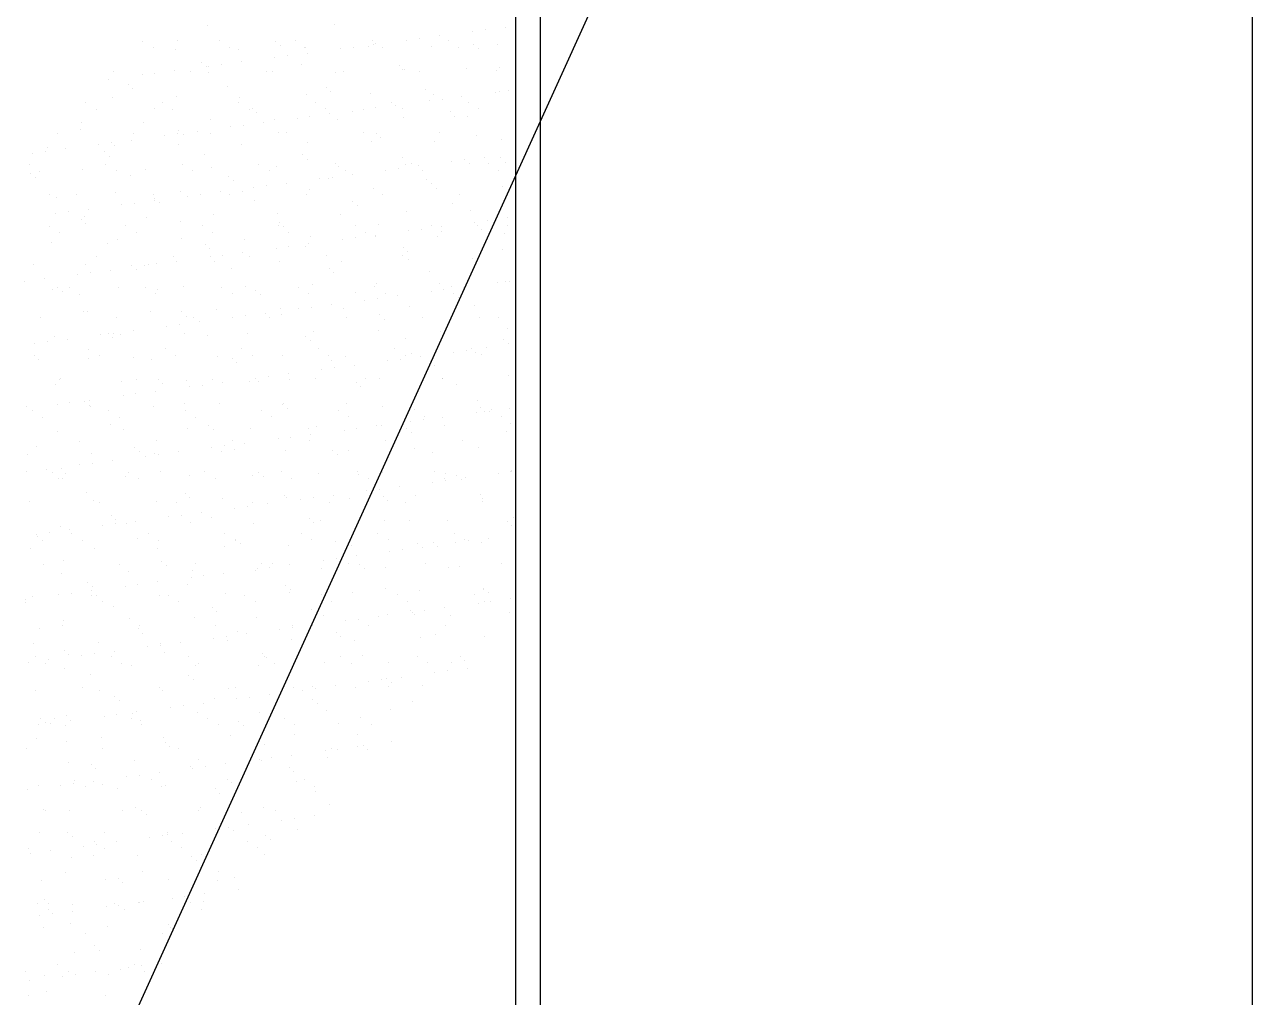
# Model space of a CAD drawing. Header units: inches. Extents: x 8.4 to 50.9, y 14.4 to 39.2.
# Drawn here: x 9.8284 to 10.0784, y 25.1537 to 25.3516 of the extents above; entities that cross this region are included whole.
import ezdxf

# ---------------------------------------------------------------- set-up
doc = ezdxf.new("R2010")
doc.units = ezdxf.units.IN
doc.header["$MEASUREMENT"] = 0
doc.layers.add('02', color=2, linetype='Continuous')
doc.layers.add('1', color=1, linetype='Continuous')

msp = doc.modelspace()

# ---------------------------------------------------------------- linework, layer by layer
at = {"layer": '02'}
for p, q in [((10.0784, 24.551), (10.0784, 26.848)), ((9.9334, 24.551), (9.9334, 25.551)), ((9.9284, 24.95396), (9.9284, 25.5475)), ((9.86554, 25.35151), (9.86554, 25.35151)), ((9.89142, 25.35162), (9.89142, 25.35162)), ((9.91962, 25.35025), (9.91962, 25.35025)), ((9.92222, 25.35059), (9.92222, 25.35059)), ((9.92629, 25.35112), (9.92629, 25.35112)), ((9.85242, 25.34828), (9.85242, 25.34828)), ((9.85952, 25.34845), (9.85952, 25.34845)), ((9.86799, 25.34831), (9.86799, 25.34831)), ((9.87953, 25.34828), (9.87953, 25.34828)), ((9.88356, 25.34834), (9.88356, 25.34834)), ((9.89913, 25.34837), (9.89913, 25.34837)), ((9.89937, 25.34758), (9.89937, 25.34758)), ((9.89983, 25.34784), (9.89983, 25.34784)), ((9.90616, 25.34847), (9.90616, 25.34847)), ((9.90877, 25.34882), (9.90877, 25.34882)), ((9.91283, 25.34935), (9.91283, 25.34935)), ((9.9147, 25.3484), (9.9147, 25.3484)), ((9.91984, 25.34767), (9.91984, 25.34767)), ((9.92477, 25.34758), (9.92477, 25.34758)), ((9.85453, 25.34694), (9.85453, 25.34694)), ((9.8591, 25.34657), (9.8591, 25.34657)), ((9.8701, 25.34697), (9.8701, 25.34697)), ((9.87189, 25.34651), (9.87189, 25.34651)), ((9.88045, 25.34744), (9.88045, 25.34744)), ((9.88185, 25.34527), (9.88185, 25.34527)), ((9.88539, 25.34699), (9.88539, 25.34699)), ((9.88567, 25.347), (9.88567, 25.347)), ((9.88591, 25.34581), (9.88591, 25.34581)), ((9.8927, 25.3467), (9.8927, 25.3467)), ((9.89531, 25.34704), (9.89531, 25.34704)), ((9.89848, 25.34716), (9.89848, 25.34716)), ((9.90124, 25.34702), (9.90124, 25.34702)), ((9.91127, 25.3471), (9.91127, 25.3471)), ((9.91681, 25.34705), (9.91681, 25.34705)), ((9.92076, 25.34682), (9.92076, 25.34682)), ((9.8645, 25.34389), (9.8645, 25.34389)), ((9.86542, 25.34305), (9.86542, 25.34305)), ((9.86579, 25.34316), (9.86579, 25.34316)), ((9.86839, 25.3435), (9.86839, 25.3435)), ((9.87245, 25.34404), (9.87245, 25.34404)), ((9.87925, 25.34493), (9.87925, 25.34493)), ((9.8848, 25.34345), (9.8848, 25.34345)), ((9.90481, 25.34328), (9.90481, 25.34328)), ((9.91833, 25.34264), (9.91833, 25.34264)), ((9.92511, 25.34284), (9.92511, 25.34284)), ((9.84554, 25.34049), (9.84554, 25.34049)), ((9.84655, 25.34208), (9.84655, 25.34208)), ((9.85233, 25.34139), (9.85233, 25.34139)), ((9.85235, 25.34139), (9.85235, 25.34139)), ((9.85493, 25.34173), (9.85493, 25.34173)), ((9.859, 25.34226), (9.859, 25.34226)), ((9.86212, 25.3421), (9.86212, 25.3421)), ((9.86586, 25.34188), (9.86586, 25.34188)), ((9.87769, 25.34213), (9.87769, 25.34213)), ((9.87895, 25.34205), (9.87895, 25.34205)), ((9.89174, 25.34199), (9.89174, 25.34199)), ((9.89326, 25.34216), (9.89326, 25.34216)), ((9.90524, 25.34247), (9.90524, 25.34247)), ((9.90573, 25.34243), (9.90573, 25.34243)), ((9.90883, 25.34219), (9.90883, 25.34219)), ((9.9244, 25.34222), (9.9244, 25.34222)), ((9.84947, 25.3395), (9.84947, 25.3395)), ((9.85039, 25.33866), (9.85039, 25.33866)), ((9.86977, 25.33906), (9.86977, 25.33906)), ((9.88978, 25.33889), (9.88978, 25.33889)), ((9.8907, 25.33805), (9.8907, 25.33805)), ((9.89879, 25.33753), (9.89879, 25.33753)), ((9.91008, 25.33845), (9.91008, 25.33845)), ((9.92423, 25.33791), (9.92423, 25.33791)), ((9.92509, 25.33795), (9.92509, 25.33795)), ((9.92683, 25.33825), (9.92683, 25.33825)), ((9.84088, 25.33573), (9.84088, 25.33573)), ((9.84632, 25.33677), (9.84632, 25.33677)), ((9.85645, 25.33576), (9.85645, 25.33576)), ((9.85941, 25.33693), (9.85941, 25.33693)), ((9.87203, 25.33579), (9.87203, 25.33579)), ((9.8722, 25.33687), (9.8722, 25.33687)), ((9.88571, 25.33736), (9.88571, 25.33736)), ((9.8876, 25.33582), (9.8876, 25.33582)), ((9.90317, 25.33585), (9.90317, 25.33585)), ((9.90398, 25.33524), (9.90398, 25.33524)), ((9.91077, 25.33614), (9.91077, 25.33614)), ((9.91159, 25.33746), (9.91159, 25.33746)), ((9.91338, 25.33648), (9.91338, 25.33648)), ((9.91744, 25.33701), (9.91744, 25.33701)), ((9.91874, 25.33588), (9.91874, 25.33588)), ((9.84299, 25.33439), (9.84299, 25.33439)), ((9.85474, 25.33467), (9.85474, 25.33467)), ((9.85856, 25.33442), (9.85856, 25.33442)), ((9.87413, 25.33445), (9.87413, 25.33445)), ((9.87475, 25.3345), (9.87475, 25.3345)), ((9.87567, 25.33366), (9.87567, 25.33366)), ((9.88386, 25.33259), (9.88386, 25.33259)), ((9.88646, 25.33293), (9.88646, 25.33293)), ((9.8897, 25.33448), (9.8897, 25.33448)), ((9.89052, 25.33347), (9.89052, 25.33347)), ((9.89505, 25.33406), (9.89505, 25.33406)), ((9.89731, 25.33436), (9.89731, 25.33436)), ((9.89992, 25.33471), (9.89992, 25.33471)), ((9.90528, 25.3345), (9.90528, 25.3345)), ((9.90556, 25.33284), (9.90556, 25.33284)), ((9.91506, 25.33389), (9.91506, 25.33389)), ((9.91598, 25.33304), (9.91598, 25.33304)), ((9.91864, 25.333), (9.91864, 25.333)), ((9.92085, 25.33453), (9.92085, 25.33453)), ((9.83971, 25.33029), (9.83971, 25.33029)), ((9.83988, 25.33182), (9.83988, 25.33182)), ((9.85267, 25.33176), (9.85267, 25.33176)), ((9.85972, 25.33011), (9.85972, 25.33011)), ((9.86617, 25.33225), (9.86617, 25.33225)), ((9.8704, 25.33082), (9.8704, 25.33082)), ((9.873, 25.33116), (9.873, 25.33116)), ((9.87706, 25.3317), (9.87706, 25.3317)), ((9.87926, 25.33241), (9.87926, 25.33241)), ((9.89205, 25.33235), (9.89205, 25.33235)), ((9.83501, 25.32953), (9.83501, 25.32953)), ((9.84608, 25.32762), (9.84608, 25.32762)), ((9.85015, 25.32815), (9.85015, 25.32815)), ((9.85058, 25.32956), (9.85058, 25.32956)), ((9.85694, 25.32905), (9.85694, 25.32905)), ((9.85954, 25.32939), (9.85954, 25.32939)), ((9.86064, 25.32927), (9.86064, 25.32927)), ((9.86361, 25.32993), (9.86361, 25.32993)), ((9.86615, 25.32958), (9.86615, 25.32958)), ((9.88002, 25.32967), (9.88002, 25.32967)), ((9.88172, 25.32961), (9.88172, 25.32961)), ((9.88602, 25.32772), (9.88602, 25.32772)), ((9.8973, 25.32964), (9.8973, 25.32964)), ((9.89911, 25.32789), (9.89911, 25.32789)), ((9.90003, 25.3295), (9.90003, 25.3295)), ((9.90095, 25.32866), (9.90095, 25.32866)), ((9.9119, 25.32783), (9.9119, 25.32783)), ((9.91287, 25.32967), (9.91287, 25.32967)), ((9.92033, 25.32906), (9.92033, 25.32906)), ((9.9254, 25.32832), (9.9254, 25.32832)), ((9.83002, 25.3255), (9.83002, 25.3255)), ((9.83262, 25.32585), (9.83262, 25.32585)), ((9.83313, 25.32665), (9.83313, 25.32665)), ((9.83669, 25.32638), (9.83669, 25.32638)), ((9.84348, 25.32728), (9.84348, 25.32728)), ((9.84469, 25.32573), (9.84469, 25.32573)), ((9.84664, 25.32713), (9.84664, 25.32713)), ((9.85973, 25.3273), (9.85973, 25.3273)), ((9.86499, 25.32528), (9.86499, 25.32528)), ((9.87252, 25.32724), (9.87252, 25.32724)), ((9.885, 25.32511), (9.885, 25.32511)), ((9.82935, 25.32319), (9.82935, 25.32319)), ((9.84492, 25.32321), (9.84492, 25.32321)), ((9.84561, 25.32488), (9.84561, 25.32488)), ((9.86049, 25.32324), (9.86049, 25.32324)), ((9.86649, 25.32261), (9.86649, 25.32261)), ((9.87606, 25.32327), (9.87606, 25.32327)), ((9.87958, 25.32278), (9.87958, 25.32278)), ((9.88592, 25.32427), (9.88592, 25.32427)), ((9.89163, 25.3233), (9.89163, 25.3233)), ((9.89237, 25.32272), (9.89237, 25.32272)), ((9.9053, 25.32467), (9.9053, 25.32467)), ((9.90587, 25.3232), (9.90587, 25.3232)), ((9.90721, 25.32333), (9.90721, 25.32333)), ((9.90859, 25.3229), (9.90859, 25.3229)), ((9.91538, 25.3238), (9.91538, 25.3238)), ((9.91799, 25.32414), (9.91799, 25.32414)), ((9.91896, 25.32337), (9.91896, 25.32337)), ((9.92205, 25.32467), (9.92205, 25.32467)), ((9.92278, 25.32336), (9.92278, 25.32336)), ((9.9253, 25.3245), (9.9253, 25.3245)), ((9.92623, 25.32365), (9.92623, 25.32365)), ((9.82966, 25.32134), (9.82966, 25.32134)), ((9.83058, 25.32049), (9.83058, 25.32049)), ((9.83146, 25.32184), (9.83146, 25.32184)), ((9.84019, 25.32219), (9.84019, 25.32219)), ((9.84703, 25.32187), (9.84703, 25.32187)), ((9.84996, 25.3209), (9.84996, 25.3209)), ((9.85298, 25.32212), (9.85298, 25.32212)), ((9.8626, 25.3219), (9.8626, 25.3219)), ((9.86996, 25.32072), (9.86996, 25.32072)), ((9.87817, 25.32193), (9.87817, 25.32193)), ((9.88847, 25.32025), (9.88847, 25.32025)), ((9.89027, 25.32028), (9.89027, 25.32028)), ((9.89107, 25.3206), (9.89107, 25.3206)), ((9.89374, 25.32196), (9.89374, 25.32196)), ((9.89513, 25.32113), (9.89513, 25.32113)), ((9.90192, 25.32202), (9.90192, 25.32202)), ((9.90453, 25.32237), (9.90453, 25.32237)), ((9.90931, 25.32198), (9.90931, 25.32198)), ((9.91027, 25.32011), (9.91027, 25.32011)), ((9.92488, 25.32201), (9.92488, 25.32201)), ((9.84695, 25.3175), (9.84695, 25.3175)), ((9.86004, 25.31766), (9.86004, 25.31766)), ((9.86822, 25.31759), (9.86822, 25.31759)), ((9.87089, 25.31988), (9.87089, 25.31988)), ((9.87283, 25.3176), (9.87283, 25.3176)), ((9.87501, 25.31848), (9.87501, 25.31848)), ((9.87761, 25.31882), (9.87761, 25.31882)), ((9.88167, 25.31936), (9.88167, 25.31936)), ((9.88634, 25.31809), (9.88634, 25.31809)), ((9.89942, 25.31826), (9.89942, 25.31826)), ((9.9112, 25.31926), (9.9112, 25.31926)), ((9.91222, 25.3182), (9.91222, 25.3182)), ((9.92572, 25.31868), (9.92572, 25.31868)), ((9.83345, 25.31701), (9.83345, 25.31701)), ((9.83493, 25.31651), (9.83493, 25.31651)), ((9.83905, 25.31701), (9.83905, 25.31701)), ((9.85069, 25.31528), (9.85069, 25.31528)), ((9.85462, 25.31703), (9.85462, 25.31703)), ((9.85476, 25.31581), (9.85476, 25.31581)), ((9.85493, 25.31633), (9.85493, 25.31633)), ((9.85586, 25.31549), (9.85586, 25.31549)), ((9.86155, 25.31671), (9.86155, 25.31671)), ((9.86415, 25.31705), (9.86415, 25.31705)), ((9.87019, 25.31706), (9.87019, 25.31706)), ((9.87524, 25.31589), (9.87524, 25.31589)), ((9.88576, 25.31709), (9.88576, 25.31709)), ((9.89524, 25.31572), (9.89524, 25.31572)), ((9.90133, 25.31712), (9.90133, 25.31712)), ((9.91555, 25.31528), (9.91555, 25.31528)), ((9.9169, 25.31715), (9.9169, 25.31715)), ((9.83463, 25.31316), (9.83463, 25.31316)), ((9.83723, 25.31351), (9.83723, 25.31351)), ((9.84051, 25.31255), (9.84051, 25.31255)), ((9.8413, 25.31404), (9.8413, 25.31404)), ((9.84809, 25.31494), (9.84809, 25.31494)), ((9.8533, 25.31249), (9.8533, 25.31249)), ((9.8668, 25.31298), (9.8668, 25.31298)), ((9.87989, 25.31314), (9.87989, 25.31314)), ((9.89268, 25.31308), (9.89268, 25.31308)), ((9.89616, 25.31488), (9.89616, 25.31488)), ((9.90619, 25.31357), (9.90619, 25.31357)), ((9.91927, 25.31374), (9.91927, 25.31374)), ((9.83339, 25.31066), (9.83339, 25.31066)), ((9.8399, 25.31195), (9.8399, 25.31195)), ((9.84082, 25.3111), (9.84082, 25.3111)), ((9.84896, 25.31069), (9.84896, 25.31069)), ((9.86021, 25.3115), (9.86021, 25.3115)), ((9.86453, 25.31072), (9.86453, 25.31072)), ((9.8801, 25.31075), (9.8801, 25.31075)), ((9.88021, 25.31133), (9.88021, 25.31133)), ((9.88113, 25.31049), (9.88113, 25.31049)), ((9.89567, 25.31078), (9.89567, 25.31078)), ((9.90051, 25.31089), (9.90051, 25.31089)), ((9.90914, 25.31003), (9.90914, 25.31003)), ((9.91124, 25.31081), (9.91124, 25.31081)), ((9.9132, 25.31056), (9.9132, 25.31056)), ((9.91999, 25.31146), (9.91999, 25.31146)), ((9.92052, 25.31072), (9.92052, 25.31072)), ((9.9226, 25.3118), (9.9226, 25.3118)), ((9.92666, 25.31234), (9.92666, 25.31234)), ((9.92681, 25.31083), (9.92681, 25.31083)), ((9.8355, 25.30932), (9.8355, 25.30932)), ((9.84727, 25.30786), (9.84727, 25.30786)), ((9.85107, 25.30935), (9.85107, 25.30935)), ((9.86036, 25.30803), (9.86036, 25.30803)), ((9.86664, 25.30938), (9.86664, 25.30938)), ((9.87315, 25.30797), (9.87315, 25.30797)), ((9.88221, 25.30941), (9.88221, 25.30941)), ((9.88665, 25.30846), (9.88665, 25.30846)), ((9.89308, 25.30791), (9.89308, 25.30791)), ((9.89568, 25.30826), (9.89568, 25.30826)), ((9.89778, 25.30943), (9.89778, 25.30943)), ((9.89974, 25.30879), (9.89974, 25.30879)), ((9.89974, 25.30862), (9.89974, 25.30862)), ((9.90653, 25.30969), (9.90653, 25.30969)), ((9.91253, 25.30856), (9.91253, 25.30856)), ((9.91335, 25.30946), (9.91335, 25.30946)), ((9.92144, 25.30987), (9.92144, 25.30987)), ((9.92603, 25.30905), (9.92603, 25.30905)), ((9.83376, 25.30738), (9.83376, 25.30738)), ((9.84517, 25.30712), (9.84517, 25.30712)), ((9.86518, 25.30694), (9.86518, 25.30694)), ((9.8661, 25.3061), (9.8661, 25.3061)), ((9.87283, 25.30525), (9.87283, 25.30525)), ((9.87962, 25.30614), (9.87962, 25.30614)), ((9.88222, 25.30648), (9.88222, 25.30648)), ((9.88548, 25.3065), (9.88548, 25.3065)), ((9.88628, 25.30702), (9.88628, 25.30702)), ((9.90549, 25.30633), (9.90549, 25.30633)), ((9.90641, 25.30549), (9.90641, 25.30549)), ((9.92579, 25.30589), (9.92579, 25.30589)), ((9.83014, 25.30273), (9.83014, 25.30273)), ((9.84082, 25.30292), (9.84082, 25.30292)), ((9.84309, 25.30449), (9.84309, 25.30449)), ((9.85015, 25.30256), (9.85015, 25.30256)), ((9.8527, 25.3026), (9.8527, 25.3026)), ((9.85361, 25.30286), (9.85361, 25.30286)), ((9.8553, 25.30294), (9.8553, 25.30294)), ((9.85866, 25.30451), (9.85866, 25.30451)), ((9.85937, 25.30348), (9.85937, 25.30348)), ((9.86616, 25.30437), (9.86616, 25.30437)), ((9.86712, 25.30334), (9.86712, 25.30334)), ((9.86876, 25.30471), (9.86876, 25.30471)), ((9.87423, 25.30454), (9.87423, 25.30454)), ((9.88021, 25.30351), (9.88021, 25.30351)), ((9.8898, 25.30457), (9.8898, 25.30457)), ((9.893, 25.30345), (9.893, 25.30345)), ((9.90537, 25.3046), (9.90537, 25.3046)), ((9.9065, 25.30394), (9.9065, 25.30394)), ((9.91959, 25.3041), (9.91959, 25.3041)), ((9.92094, 25.30463), (9.92094, 25.30463)), ((9.83924, 25.30083), (9.83924, 25.30083)), ((9.84184, 25.30117), (9.84184, 25.30117)), ((9.84591, 25.3017), (9.84591, 25.3017)), ((9.85107, 25.30171), (9.85107, 25.30171)), ((9.87045, 25.30211), (9.87045, 25.30211)), ((9.89046, 25.30194), (9.89046, 25.30194)), ((9.89138, 25.3011), (9.89138, 25.3011)), ((9.91076, 25.3015), (9.91076, 25.3015)), ((9.82838, 25.2994), (9.82838, 25.2994)), ((9.83245, 25.29993), (9.83245, 25.29993)), ((9.83408, 25.29774), (9.83408, 25.29774)), ((9.83512, 25.29817), (9.83512, 25.29817)), ((9.83743, 25.29814), (9.83743, 25.29814)), ((9.84758, 25.29823), (9.84758, 25.29823)), ((9.853, 25.29817), (9.853, 25.29817)), ((9.85542, 25.29773), (9.85542, 25.29773)), ((9.86067, 25.2984), (9.86067, 25.2984)), ((9.86857, 25.2982), (9.86857, 25.2982)), ((9.87346, 25.29834), (9.87346, 25.29834)), ((9.87543, 25.29755), (9.87543, 25.29755)), ((9.88414, 25.29823), (9.88414, 25.29823)), ((9.88697, 25.29882), (9.88697, 25.29882)), ((9.89971, 25.29826), (9.89971, 25.29826)), ((9.90005, 25.29899), (9.90005, 25.29899)), ((9.91285, 25.29893), (9.91285, 25.29893)), ((9.91375, 25.29769), (9.91375, 25.29769)), ((9.91528, 25.29829), (9.91528, 25.29829)), ((9.91781, 25.29822), (9.91781, 25.29822)), ((9.9246, 25.29912), (9.9246, 25.29912)), ((9.92635, 25.29941), (9.92635, 25.29941)), ((9.92721, 25.29946), (9.92721, 25.29946)), ((9.83604, 25.29732), (9.83604, 25.29732)), ((9.83954, 25.2968), (9.83954, 25.2968)), ((9.85511, 25.29683), (9.85511, 25.29683)), ((9.87068, 25.29686), (9.87068, 25.29686)), ((9.87635, 25.29671), (9.87635, 25.29671)), ((9.88625, 25.29689), (9.88625, 25.29689)), ((9.89573, 25.29711), (9.89573, 25.29711)), ((9.89769, 25.29557), (9.89769, 25.29557)), ((9.90029, 25.29592), (9.90029, 25.29592)), ((9.90182, 25.29691), (9.90182, 25.29691)), ((9.90435, 25.29645), (9.90435, 25.29645)), ((9.91114, 25.29735), (9.91114, 25.29735)), ((9.91574, 25.29694), (9.91574, 25.29694)), ((9.91666, 25.2961), (9.91666, 25.2961)), ((9.91739, 25.29694), (9.91739, 25.29694)), ((9.84039, 25.29334), (9.84039, 25.29334)), ((9.84114, 25.29328), (9.84114, 25.29328)), ((9.85393, 25.29322), (9.85393, 25.29322)), ((9.8604, 25.29317), (9.8604, 25.29317)), ((9.86743, 25.29371), (9.86743, 25.29371)), ((9.87744, 25.29291), (9.87744, 25.29291)), ((9.88052, 25.29388), (9.88052, 25.29388)), ((9.8807, 25.29272), (9.8807, 25.29272)), ((9.88423, 25.2938), (9.88423, 25.2938)), ((9.88683, 25.29415), (9.88683, 25.29415)), ((9.89089, 25.29468), (9.89089, 25.29468)), ((9.89331, 25.29381), (9.89331, 25.29381)), ((9.90071, 25.29255), (9.90071, 25.29255)), ((9.90682, 25.2943), (9.90682, 25.2943)), ((9.9199, 25.29447), (9.9199, 25.29447)), ((9.83156, 25.29194), (9.83156, 25.29194)), ((9.84713, 25.29197), (9.84713, 25.29197)), ((9.85731, 25.29026), (9.85731, 25.29026)), ((9.85991, 25.2906), (9.85991, 25.2906)), ((9.86132, 25.29232), (9.86132, 25.29232)), ((9.8627, 25.29199), (9.8627, 25.29199)), ((9.86398, 25.29114), (9.86398, 25.29114)), ((9.87077, 25.29203), (9.87077, 25.29203)), ((9.87337, 25.29237), (9.87337, 25.29237)), ((9.87827, 25.29202), (9.87827, 25.29202)), ((9.89384, 25.29205), (9.89384, 25.29205)), ((9.90163, 25.29171), (9.90163, 25.29171)), ((9.90941, 25.29208), (9.90941, 25.29208)), ((9.92101, 25.29211), (9.92101, 25.29211)), ((9.92498, 25.29211), (9.92498, 25.29211)), ((9.83439, 25.28811), (9.83439, 25.28811)), ((9.83706, 25.28759), (9.83706, 25.28759)), ((9.84385, 25.28849), (9.84385, 25.28849)), ((9.84537, 25.28878), (9.84537, 25.28878)), ((9.84629, 25.28793), (9.84629, 25.28793)), ((9.84645, 25.28883), (9.84645, 25.28883)), ((9.8479, 25.2886), (9.8479, 25.2886)), ((9.85052, 25.28936), (9.85052, 25.28936)), ((9.86099, 25.28876), (9.86099, 25.28876)), ((9.86567, 25.28833), (9.86567, 25.28833)), ((9.87378, 25.2887), (9.87378, 25.2887)), ((9.88568, 25.28816), (9.88568, 25.28816)), ((9.88728, 25.28919), (9.88728, 25.28919)), ((9.90037, 25.28935), (9.90037, 25.28935)), ((9.90598, 25.28772), (9.90598, 25.28772)), ((9.91316, 25.28929), (9.91316, 25.28929)), ((9.92599, 25.28755), (9.92599, 25.28755)), ((9.92666, 25.28978), (9.92666, 25.28978)), ((9.83039, 25.28672), (9.83039, 25.28672)), ((9.83299, 25.28706), (9.83299, 25.28706)), ((9.84147, 25.28562), (9.84147, 25.28562)), ((9.85704, 25.28565), (9.85704, 25.28565)), ((9.87261, 25.28568), (9.87261, 25.28568)), ((9.8866, 25.28732), (9.8866, 25.28732)), ((9.88818, 25.28571), (9.88818, 25.28571)), ((9.90375, 25.28574), (9.90375, 25.28574)), ((9.91575, 25.28501), (9.91575, 25.28501)), ((9.91836, 25.28535), (9.91836, 25.28535)), ((9.91932, 25.28577), (9.91932, 25.28577)), ((9.92242, 25.28589), (9.92242, 25.28589)), ((9.92691, 25.2867), (9.92691, 25.2867)), ((9.83034, 25.28439), (9.83034, 25.28439)), ((9.83126, 25.28354), (9.83126, 25.28354)), ((9.84145, 25.28365), (9.84145, 25.28365)), ((9.84357, 25.28428), (9.84357, 25.28428)), ((9.85064, 25.28395), (9.85064, 25.28395)), ((9.85424, 25.28359), (9.85424, 25.28359)), ((9.85915, 25.28431), (9.85915, 25.28431)), ((9.86775, 25.28407), (9.86775, 25.28407)), ((9.87065, 25.28377), (9.87065, 25.28377)), ((9.87157, 25.28293), (9.87157, 25.28293)), ((9.87472, 25.28434), (9.87472, 25.28434)), ((9.88084, 25.28424), (9.88084, 25.28424)), ((9.89029, 25.28437), (9.89029, 25.28437)), ((9.89095, 25.28333), (9.89095, 25.28333)), ((9.89363, 25.28418), (9.89363, 25.28418)), ((9.9023, 25.28324), (9.9023, 25.28324)), ((9.9049, 25.28358), (9.9049, 25.28358)), ((9.90586, 25.28439), (9.90586, 25.28439)), ((9.90713, 25.28467), (9.90713, 25.28467)), ((9.90896, 25.28411), (9.90896, 25.28411)), ((9.91096, 25.28316), (9.91096, 25.28316)), ((9.92022, 25.28483), (9.92022, 25.28483)), ((9.92143, 25.28442), (9.92143, 25.28442)), ((9.87798, 25.28003), (9.87798, 25.28003)), ((9.88204, 25.28057), (9.88204, 25.28057)), ((9.88884, 25.28146), (9.88884, 25.28146)), ((9.89144, 25.28181), (9.89144, 25.28181)), ((9.8955, 25.28234), (9.8955, 25.28234)), ((9.91188, 25.28232), (9.91188, 25.28232)), ((9.92698, 25.28015), (9.92698, 25.28015)), ((9.83471, 25.27848), (9.83471, 25.27848)), ((9.83559, 25.27942), (9.83559, 25.27942)), ((9.83561, 25.27956), (9.83561, 25.27956)), ((9.84821, 25.27896), (9.84821, 25.27896)), ((9.85117, 25.27944), (9.85117, 25.27944)), ((9.85562, 25.27939), (9.85562, 25.27939)), ((9.85654, 25.27854), (9.85654, 25.27854)), ((9.8613, 25.27913), (9.8613, 25.27913)), ((9.86192, 25.27792), (9.86192, 25.27792)), ((9.86452, 25.27826), (9.86452, 25.27826)), ((9.86674, 25.27947), (9.86674, 25.27947)), ((9.86859, 25.2788), (9.86859, 25.2788)), ((9.87409, 25.27907), (9.87409, 25.27907)), ((9.87538, 25.27969), (9.87538, 25.27969)), ((9.87592, 25.27894), (9.87592, 25.27894)), ((9.88231, 25.2795), (9.88231, 25.2795)), ((9.8876, 25.27955), (9.8876, 25.27955)), ((9.89593, 25.27877), (9.89593, 25.27877)), ((9.89685, 25.27793), (9.89685, 25.27793)), ((9.89788, 25.27953), (9.89788, 25.27953)), ((9.90068, 25.27972), (9.90068, 25.27972)), ((9.91345, 25.27956), (9.91345, 25.27956)), ((9.91348, 25.27966), (9.91348, 25.27966)), ((9.91623, 25.27833), (9.91623, 25.27833)), ((9.84059, 25.275), (9.84059, 25.275)), ((9.84167, 25.27525), (9.84167, 25.27525)), ((9.84846, 25.27615), (9.84846, 25.27615)), ((9.85106, 25.27649), (9.85106, 25.27649)), ((9.85513, 25.27703), (9.85513, 25.27703)), ((9.90745, 25.27503), (9.90745, 25.27503)), ((9.92053, 25.2752), (9.92053, 25.2752)), ((9.82868, 25.27385), (9.82868, 25.27385)), ((9.82993, 25.27308), (9.82993, 25.27308)), ((9.835, 25.27438), (9.835, 25.27438)), ((9.8376, 25.27472), (9.8376, 25.27472)), ((9.84151, 25.27415), (9.84151, 25.27415)), ((9.84177, 25.27402), (9.84177, 25.27402)), ((9.8455, 25.2731), (9.8455, 25.2731)), ((9.85456, 25.27395), (9.85456, 25.27395)), ((9.86089, 25.27456), (9.86089, 25.27456)), ((9.86107, 25.27313), (9.86107, 25.27313)), ((9.86806, 25.27444), (9.86806, 25.27444)), ((9.87665, 25.27316), (9.87665, 25.27316)), ((9.8809, 25.27438), (9.8809, 25.27438)), ((9.88115, 25.27461), (9.88115, 25.27461)), ((9.88182, 25.27354), (9.88182, 25.27354)), ((9.89222, 25.27319), (9.89222, 25.27319)), ((9.89394, 25.27455), (9.89394, 25.27455)), ((9.9012, 25.27394), (9.9012, 25.27394)), ((9.90779, 25.27322), (9.90779, 25.27322)), ((9.92036, 25.27267), (9.92036, 25.27267)), ((9.92121, 25.27377), (9.92121, 25.27377)), ((9.92213, 25.27293), (9.92213, 25.27293)), ((9.92297, 25.27301), (9.92297, 25.27301)), ((9.92336, 25.27324), (9.92336, 25.27324)), ((9.92703, 25.27355), (9.92703, 25.27355)), ((9.83204, 25.27173), (9.83204, 25.27173)), ((9.84586, 25.27017), (9.84586, 25.27017)), ((9.84761, 25.27176), (9.84761, 25.27176)), ((9.86318, 25.27179), (9.86318, 25.27179)), ((9.86587, 25.27), (9.86587, 25.27)), ((9.87875, 25.27182), (9.87875, 25.27182)), ((9.89432, 25.27184), (9.89432, 25.27184)), ((9.90011, 25.27), (9.90011, 25.27)), ((9.901, 25.27009), (9.901, 25.27009)), ((9.90691, 25.2709), (9.90691, 25.2709)), ((9.90951, 25.27124), (9.90951, 25.27124)), ((9.9099, 25.27187), (9.9099, 25.27187)), ((9.91357, 25.27177), (9.91357, 25.27177)), ((9.91379, 25.27003), (9.91379, 25.27003)), ((9.92547, 25.2719), (9.92547, 25.2719)), ((9.92729, 25.27051), (9.92729, 25.27051)), ((9.83502, 25.26884), (9.83502, 25.26884)), ((9.84853, 25.26933), (9.84853, 25.26933)), ((9.86162, 25.26949), (9.86162, 25.26949)), ((9.86679, 25.26915), (9.86679, 25.26915)), ((9.87441, 25.26943), (9.87441, 25.26943)), ((9.88259, 25.2677), (9.88259, 25.2677)), ((9.88617, 25.26955), (9.88617, 25.26955)), ((9.88665, 25.26823), (9.88665, 25.26823)), ((9.88791, 25.26992), (9.88791, 25.26992)), ((9.89345, 25.26913), (9.89345, 25.26913)), ((9.89605, 25.26947), (9.89605, 25.26947)), ((9.90617, 25.26938), (9.90617, 25.26938)), ((9.9071, 25.26854), (9.9071, 25.26854)), ((9.92648, 25.26894), (9.92648, 25.26894)), ((9.83083, 25.26578), (9.83083, 25.26578)), ((9.83963, 25.2669), (9.83963, 25.2669)), ((9.85083, 25.26561), (9.85083, 25.26561)), ((9.8552, 25.26692), (9.8552, 25.26692)), ((9.86653, 25.26558), (9.86653, 25.26558)), ((9.86913, 25.26592), (9.86913, 25.26592)), ((9.87077, 25.26695), (9.87077, 25.26695)), ((9.87114, 25.26516), (9.87114, 25.26516)), ((9.8732, 25.26646), (9.8732, 25.26646)), ((9.87999, 25.26735), (9.87999, 25.26735)), ((9.88634, 25.26698), (9.88634, 25.26698)), ((9.89114, 25.26499), (9.89114, 25.26499)), ((9.90192, 25.26701), (9.90192, 25.26701)), ((9.90776, 25.2654), (9.90776, 25.2654)), ((9.91749, 25.26704), (9.91749, 25.26704)), ((9.92085, 25.26557), (9.92085, 25.26557)), ((9.82899, 25.26421), (9.82899, 25.26421)), ((9.84208, 25.26438), (9.84208, 25.26438)), ((9.84628, 25.26292), (9.84628, 25.26292)), ((9.85176, 25.26476), (9.85176, 25.26476)), ((9.85307, 25.26381), (9.85307, 25.26381)), ((9.85487, 25.26432), (9.85487, 25.26432)), ((9.85567, 25.26415), (9.85567, 25.26415)), ((9.85974, 25.26469), (9.85974, 25.26469)), ((9.86838, 25.26481), (9.86838, 25.26481)), ((9.88147, 25.26497), (9.88147, 25.26497)), ((9.89207, 25.26415), (9.89207, 25.26415)), ((9.89426, 25.26491), (9.89426, 25.26491)), ((9.91145, 25.26455), (9.91145, 25.26455)), ((9.82875, 25.26061), (9.82875, 25.26061)), ((9.83282, 25.26114), (9.83282, 25.26114)), ((9.83397, 25.26055), (9.83397, 25.26055)), ((9.8358, 25.26122), (9.8358, 25.26122)), ((9.83673, 25.26037), (9.83673, 25.26037)), ((9.83961, 25.26204), (9.83961, 25.26204)), ((9.84221, 25.26238), (9.84221, 25.26238)), ((9.84954, 25.26058), (9.84954, 25.26058)), ((9.85611, 25.26078), (9.85611, 25.26078)), ((9.86511, 25.26061), (9.86511, 25.26061)), ((9.87611, 25.2606), (9.87611, 25.2606)), ((9.88068, 25.26064), (9.88068, 25.26064)), ((9.88823, 25.26029), (9.88823, 25.26029)), ((9.89625, 25.26067), (9.89625, 25.26067)), ((9.89642, 25.26016), (9.89642, 25.26016)), ((9.90131, 25.26045), (9.90131, 25.26045)), ((9.91183, 25.2607), (9.91183, 25.2607)), ((9.91411, 25.26039), (9.91411, 25.26039)), ((9.91642, 25.25999), (9.91642, 25.25999)), ((9.92497, 25.26033), (9.92497, 25.26033)), ((9.9274, 25.26072), (9.9274, 25.26072)), ((9.92758, 25.26067), (9.92758, 25.26067)), ((9.92761, 25.26088), (9.92761, 25.26088)), ((9.83534, 25.25921), (9.83534, 25.25921)), ((9.83608, 25.25921), (9.83608, 25.25921)), ((9.84884, 25.25969), (9.84884, 25.25969)), ((9.85165, 25.25924), (9.85165, 25.25924)), ((9.86193, 25.25986), (9.86193, 25.25986)), ((9.86722, 25.25927), (9.86722, 25.25927)), ((9.87472, 25.2598), (9.87472, 25.2598)), ((9.87703, 25.25976), (9.87703, 25.25976)), ((9.88279, 25.2593), (9.88279, 25.2593)), ((9.89836, 25.25932), (9.89836, 25.25932)), ((9.90472, 25.25766), (9.90472, 25.25766)), ((9.91152, 25.25856), (9.91152, 25.25856)), ((9.91393, 25.25935), (9.91393, 25.25935)), ((9.91412, 25.2589), (9.91412, 25.2589)), ((9.91734, 25.25915), (9.91734, 25.25915)), ((9.91818, 25.25944), (9.91818, 25.25944)), ((9.84108, 25.25639), (9.84108, 25.25639)), ((9.86108, 25.25622), (9.86108, 25.25622)), ((9.862, 25.25537), (9.862, 25.25537)), ((9.86869, 25.25517), (9.86869, 25.25517)), ((9.88138, 25.25577), (9.88138, 25.25577)), ((9.88178, 25.25534), (9.88178, 25.25534)), ((9.8846, 25.25501), (9.8846, 25.25501)), ((9.8872, 25.25536), (9.8872, 25.25536)), ((9.89126, 25.25589), (9.89126, 25.25589)), ((9.89457, 25.25528), (9.89457, 25.25528)), ((9.89806, 25.25679), (9.89806, 25.25679)), ((9.90066, 25.25713), (9.90066, 25.25713)), ((9.90139, 25.2556), (9.90139, 25.2556)), ((9.90808, 25.25576), (9.90808, 25.25576)), ((9.92116, 25.25593), (9.92116, 25.25593)), ((9.92169, 25.25516), (9.92169, 25.25516)), ((9.82931, 25.25458), (9.82931, 25.25458)), ((9.8424, 25.25475), (9.8424, 25.25475)), ((9.84367, 25.25438), (9.84367, 25.25438)), ((9.85519, 25.25469), (9.85519, 25.25469)), ((9.85924, 25.2544), (9.85924, 25.2544)), ((9.87114, 25.25324), (9.87114, 25.25324)), ((9.87374, 25.25359), (9.87374, 25.25359)), ((9.87481, 25.25443), (9.87481, 25.25443)), ((9.87781, 25.25412), (9.87781, 25.25412)), ((9.89038, 25.25446), (9.89038, 25.25446)), ((9.90231, 25.25476), (9.90231, 25.25476)), ((9.90595, 25.25449), (9.90595, 25.25449)), ((9.92152, 25.25452), (9.92152, 25.25452)), ((9.84605, 25.25183), (9.84605, 25.25183)), ((9.84682, 25.25004), (9.84682, 25.25004)), ((9.84697, 25.25098), (9.84697, 25.25098)), ((9.84916, 25.25006), (9.84916, 25.25006)), ((9.85089, 25.25058), (9.85089, 25.25058)), ((9.85768, 25.25147), (9.85768, 25.25147)), ((9.86028, 25.25181), (9.86028, 25.25181)), ((9.86225, 25.25023), (9.86225, 25.25023)), ((9.86435, 25.25235), (9.86435, 25.25235)), ((9.86635, 25.25139), (9.86635, 25.25139)), ((9.87504, 25.25016), (9.87504, 25.25016)), ((9.88636, 25.25121), (9.88636, 25.25121)), ((9.88728, 25.25037), (9.88728, 25.25037)), ((9.88854, 25.25065), (9.88854, 25.25065)), ((9.90163, 25.25082), (9.90163, 25.25082)), ((9.90666, 25.25077), (9.90666, 25.25077)), ((9.91442, 25.25076), (9.91442, 25.25076)), ((9.92667, 25.2506), (9.92667, 25.2506)), ((9.92792, 25.25124), (9.92792, 25.25124)), ((9.83076, 25.24793), (9.83076, 25.24793)), ((9.83336, 25.24827), (9.83336, 25.24827)), ((9.83565, 25.24957), (9.83565, 25.24957)), ((9.83743, 25.2488), (9.83743, 25.2488)), ((9.83801, 25.24803), (9.83801, 25.24803)), ((9.84422, 25.2497), (9.84422, 25.2497)), ((9.85358, 25.24806), (9.85358, 25.24806)), ((9.86915, 25.24809), (9.86915, 25.24809)), ((9.88472, 25.24812), (9.88472, 25.24812)), ((9.90029, 25.24815), (9.90029, 25.24815)), ((9.91586, 25.24818), (9.91586, 25.24818)), ((9.92759, 25.24976), (9.92759, 25.24976)), ((9.83102, 25.24744), (9.83102, 25.24744)), ((9.83194, 25.2466), (9.83194, 25.2466)), ((9.84012, 25.24669), (9.84012, 25.24669)), ((9.84271, 25.24511), (9.84271, 25.24511)), ((9.85132, 25.247), (9.85132, 25.247)), ((9.8555, 25.24505), (9.8555, 25.24505)), ((9.85569, 25.24672), (9.85569, 25.24672)), ((9.86901, 25.24554), (9.86901, 25.24554)), ((9.87126, 25.24675), (9.87126, 25.24675)), ((9.87133, 25.24683), (9.87133, 25.24683)), ((9.87225, 25.24598), (9.87225, 25.24598)), ((9.8821, 25.24571), (9.8821, 25.24571)), ((9.88683, 25.24678), (9.88683, 25.24678)), ((9.89163, 25.24638), (9.89163, 25.24638)), ((9.89489, 25.24564), (9.89489, 25.24564)), ((9.9024, 25.2468), (9.9024, 25.2468)), ((9.90839, 25.24613), (9.90839, 25.24613)), ((9.90933, 25.24533), (9.90933, 25.24533)), ((9.91164, 25.24621), (9.91164, 25.24621)), ((9.91256, 25.24537), (9.91256, 25.24537)), ((9.91613, 25.24622), (9.91613, 25.24622)), ((9.91797, 25.24683), (9.91797, 25.24683)), ((9.91873, 25.24656), (9.91873, 25.24656)), ((9.92148, 25.2463), (9.92148, 25.2463)), ((9.92279, 25.2471), (9.92279, 25.2471)), ((9.82962, 25.24495), (9.82962, 25.24495)), ((9.83629, 25.24261), (9.83629, 25.24261)), ((9.88921, 25.24268), (9.88921, 25.24268)), ((9.89181, 25.24302), (9.89181, 25.24302)), ((9.89587, 25.24355), (9.89587, 25.24355)), ((9.90267, 25.24445), (9.90267, 25.24445)), ((9.90527, 25.24479), (9.90527, 25.24479)), ((9.83214, 25.24183), (9.83214, 25.24183)), ((9.84771, 25.24186), (9.84771, 25.24186)), ((9.84947, 25.24043), (9.84947, 25.24043)), ((9.8563, 25.24244), (9.8563, 25.24244)), ((9.85722, 25.24159), (9.85722, 25.24159)), ((9.86256, 25.24059), (9.86256, 25.24059)), ((9.86328, 25.24188), (9.86328, 25.24188)), ((9.86896, 25.24001), (9.86896, 25.24001)), ((9.87535, 25.24053), (9.87535, 25.24053)), ((9.87575, 25.2409), (9.87575, 25.2409)), ((9.8766, 25.242), (9.8766, 25.242)), ((9.87835, 25.24125), (9.87835, 25.24125)), ((9.87885, 25.24191), (9.87885, 25.24191)), ((9.88242, 25.24178), (9.88242, 25.24178)), ((9.88886, 25.24102), (9.88886, 25.24102)), ((9.89442, 25.24194), (9.89442, 25.24194)), ((9.89661, 25.24182), (9.89661, 25.24182)), ((9.89753, 25.24098), (9.89753, 25.24098)), ((9.90194, 25.24118), (9.90194, 25.24118)), ((9.90999, 25.24197), (9.90999, 25.24197)), ((9.91474, 25.24112), (9.91474, 25.24112)), ((9.91691, 25.24138), (9.91691, 25.24138)), ((9.92556, 25.242), (9.92556, 25.242)), ((9.92824, 25.24161), (9.92824, 25.24161)), ((9.83597, 25.23994), (9.83597, 25.23994)), ((9.84127, 25.23805), (9.84127, 25.23805)), ((9.85143, 25.2377), (9.85143, 25.2377)), ((9.8555, 25.23824), (9.8555, 25.23824)), ((9.86157, 25.23761), (9.86157, 25.23761)), ((9.86229, 25.23913), (9.86229, 25.23913)), ((9.86489, 25.23947), (9.86489, 25.23947)), ((9.82994, 25.23531), (9.82994, 25.23531)), ((9.83537, 25.23559), (9.83537, 25.23559)), ((9.83797, 25.23593), (9.83797, 25.23593)), ((9.84204, 25.23647), (9.84204, 25.23647)), ((9.84205, 25.23551), (9.84205, 25.23551)), ((9.84219, 25.2372), (9.84219, 25.2372)), ((9.84303, 25.23548), (9.84303, 25.23548)), ((9.84883, 25.23736), (9.84883, 25.23736)), ((9.85582, 25.23542), (9.85582, 25.23542)), ((9.85762, 25.23554), (9.85762, 25.23554)), ((9.86932, 25.2359), (9.86932, 25.2359)), ((9.87319, 25.23557), (9.87319, 25.23557)), ((9.88158, 25.23743), (9.88158, 25.23743)), ((9.88241, 25.23607), (9.88241, 25.23607)), ((9.8825, 25.23659), (9.8825, 25.23659)), ((9.88876, 25.2356), (9.88876, 25.2356)), ((9.8952, 25.23601), (9.8952, 25.23601)), ((9.90188, 25.23699), (9.90188, 25.23699)), ((9.90433, 25.23563), (9.90433, 25.23563)), ((9.90871, 25.2365), (9.90871, 25.2365)), ((9.9199, 25.23565), (9.9199, 25.23565)), ((9.92179, 25.23666), (9.92179, 25.23666)), ((9.92189, 25.23682), (9.92189, 25.23682)), ((9.92281, 25.23598), (9.92281, 25.23598)), ((9.82858, 25.23469), (9.82858, 25.23469)), ((9.82859, 25.23414), (9.82859, 25.23414)), ((9.84416, 25.23417), (9.84416, 25.23417)), ((9.84654, 25.23322), (9.84654, 25.23322)), ((9.85973, 25.2342), (9.85973, 25.2342)), ((9.86655, 25.23305), (9.86655, 25.23305)), ((9.8753, 25.23423), (9.8753, 25.23423)), ((9.88685, 25.2326), (9.88685, 25.2326)), ((9.89087, 25.23426), (9.89087, 25.23426)), ((9.90644, 25.23428), (9.90644, 25.23428)), ((9.91394, 25.23299), (9.91394, 25.23299)), ((9.92074, 25.23388), (9.92074, 25.23388)), ((9.92201, 25.23431), (9.92201, 25.23431)), ((9.92334, 25.23422), (9.92334, 25.23422)), ((9.9274, 25.23476), (9.9274, 25.23476)), ((9.83628, 25.2303), (9.83628, 25.2303)), ((9.84979, 25.23079), (9.84979, 25.23079)), ((9.86288, 25.23096), (9.86288, 25.23096)), ((9.86747, 25.2322), (9.86747, 25.2322)), ((9.87567, 25.2309), (9.87567, 25.2309)), ((9.88917, 25.23138), (9.88917, 25.23138)), ((9.89382, 25.23034), (9.89382, 25.23034)), ((9.89642, 25.23068), (9.89642, 25.23068)), ((9.90048, 25.23121), (9.90048, 25.23121)), ((9.90226, 25.23155), (9.90226, 25.23155)), ((9.90686, 25.23243), (9.90686, 25.23243)), ((9.90728, 25.23211), (9.90728, 25.23211)), ((9.90778, 25.23159), (9.90778, 25.23159)), ((9.90988, 25.23245), (9.90988, 25.23245)), ((9.91505, 25.23149), (9.91505, 25.23149)), ((9.92716, 25.23199), (9.92716, 25.23199)), ((9.83151, 25.22883), (9.83151, 25.22883)), ((9.83618, 25.22931), (9.83618, 25.22931)), ((9.85152, 25.22866), (9.85152, 25.22866)), ((9.85175, 25.22933), (9.85175, 25.22933)), ((9.85244, 25.22781), (9.85244, 25.22781)), ((9.86732, 25.22936), (9.86732, 25.22936)), ((9.87182, 25.22822), (9.87182, 25.22822)), ((9.87357, 25.22767), (9.87357, 25.22767)), ((9.88036, 25.22856), (9.88036, 25.22856)), ((9.88289, 25.22939), (9.88289, 25.22939)), ((9.88296, 25.22891), (9.88296, 25.22891)), ((9.88703, 25.22944), (9.88703, 25.22944)), ((9.89183, 25.22804), (9.89183, 25.22804)), ((9.89846, 25.22942), (9.89846, 25.22942)), ((9.91213, 25.2276), (9.91213, 25.2276)), ((9.91403, 25.22945), (9.91403, 25.22945)), ((9.83025, 25.22568), (9.83025, 25.22568)), ((9.84334, 25.22584), (9.84334, 25.22584)), ((9.85344, 25.22502), (9.85344, 25.22502)), ((9.85604, 25.22536), (9.85604, 25.22536)), ((9.85613, 25.22578), (9.85613, 25.22578)), ((9.86011, 25.2259), (9.86011, 25.2259)), ((9.8669, 25.22679), (9.8669, 25.22679)), ((9.8695, 25.22714), (9.8695, 25.22714)), ((9.86964, 25.22627), (9.86964, 25.22627)), ((9.88273, 25.22644), (9.88273, 25.22644)), ((9.89275, 25.2272), (9.89275, 25.2272)), ((9.89552, 25.22638), (9.89552, 25.22638)), ((9.90902, 25.22686), (9.90902, 25.22686)), ((9.92211, 25.22703), (9.92211, 25.22703)), ((9.83052, 25.22296), (9.83052, 25.22296)), ((9.83649, 25.22427), (9.83649, 25.22427)), ((9.83741, 25.22343), (9.83741, 25.22343)), ((9.83998, 25.22325), (9.83998, 25.22325)), ((9.84258, 25.22359), (9.84258, 25.22359)), ((9.84609, 25.22299), (9.84609, 25.22299)), ((9.84665, 25.22413), (9.84665, 25.22413)), ((9.85679, 25.22383), (9.85679, 25.22383)), ((9.86166, 25.22302), (9.86166, 25.22302)), ((9.8768, 25.22366), (9.8768, 25.22366)), ((9.87723, 25.22305), (9.87723, 25.22305)), ((9.87772, 25.22281), (9.87772, 25.22281)), ((9.8928, 25.22308), (9.8928, 25.22308)), ((9.8971, 25.22321), (9.8971, 25.22321)), ((9.90837, 25.22311), (9.90837, 25.22311)), ((9.91711, 25.22304), (9.91711, 25.22304)), ((9.82913, 25.22182), (9.82913, 25.22182)), ((9.83262, 25.22162), (9.83262, 25.22162)), ((9.83319, 25.22236), (9.83319, 25.22236)), ((9.8366, 25.22067), (9.8366, 25.22067)), ((9.84819, 25.22165), (9.84819, 25.22165)), ((9.8501, 25.22116), (9.8501, 25.22116)), ((9.86319, 25.22132), (9.86319, 25.22132)), ((9.86377, 25.22168), (9.86377, 25.22168)), ((9.87598, 25.22126), (9.87598, 25.22126)), ((9.87934, 25.22171), (9.87934, 25.22171)), ((9.88949, 25.22175), (9.88949, 25.22175)), ((9.89491, 25.22173), (9.89491, 25.22173)), ((9.90257, 25.22192), (9.90257, 25.22192)), ((9.91048, 25.22176), (9.91048, 25.22176)), ((9.91449, 25.22011), (9.91449, 25.22011)), ((9.91536, 25.22185), (9.91536, 25.22185)), ((9.91803, 25.2222), (9.91803, 25.2222)), ((9.91855, 25.22065), (9.91855, 25.22065)), ((9.84176, 25.21944), (9.84176, 25.21944)), ((9.86177, 25.21927), (9.86177, 25.21927)), ((9.86269, 25.21842), (9.86269, 25.21842)), ((9.88207, 25.21883), (9.88207, 25.21883)), ((9.89843, 25.218), (9.89843, 25.218)), ((9.90103, 25.21834), (9.90103, 25.21834)), ((9.90208, 25.21865), (9.90208, 25.21865)), ((9.903, 25.21781), (9.903, 25.21781)), ((9.90509, 25.21888), (9.90509, 25.21888)), ((9.91189, 25.21977), (9.91189, 25.21977)), ((9.83057, 25.21604), (9.83057, 25.21604)), ((9.84021, 25.21679), (9.84021, 25.21679)), ((9.84366, 25.21621), (9.84366, 25.21621)), ((9.85579, 25.21681), (9.85579, 25.21681)), ((9.85645, 25.21615), (9.85645, 25.21615)), ((9.86995, 25.21664), (9.86995, 25.21664)), ((9.87136, 25.21684), (9.87136, 25.21684)), ((9.87818, 25.21533), (9.87818, 25.21533)), ((9.88304, 25.2168), (9.88304, 25.2168)), ((9.88497, 25.21623), (9.88497, 25.21623)), ((9.88693, 25.21687), (9.88693, 25.21687)), ((9.88757, 25.21657), (9.88757, 25.21657)), ((9.89164, 25.2171), (9.89164, 25.2171)), ((9.89583, 25.21674), (9.89583, 25.21674)), ((9.9025, 25.2169), (9.9025, 25.2169)), ((9.90934, 25.21723), (9.90934, 25.21723)), ((9.84674, 25.21488), (9.84674, 25.21488)), ((9.84766, 25.21403), (9.84766, 25.21403)), ((9.85805, 25.21268), (9.85805, 25.21268)), ((9.86065, 25.21302), (9.86065, 25.21302)), ((9.86472, 25.21356), (9.86472, 25.21356)), ((9.86704, 25.21444), (9.86704, 25.21444)), ((9.87151, 25.21445), (9.87151, 25.21445)), ((9.87411, 25.2148), (9.87411, 25.2148)), ((9.88704, 25.21427), (9.88704, 25.21427)), ((9.88797, 25.21342), (9.88797, 25.21342)), ((9.90735, 25.21382), (9.90735, 25.21382)), ((9.8317, 25.21049), (9.8317, 25.21049)), ((9.83455, 25.21044), (9.83455, 25.21044)), ((9.83691, 25.21104), (9.83691, 25.21104)), ((9.8378, 25.21002), (9.8378, 25.21002)), ((9.84459, 25.21091), (9.84459, 25.21091)), ((9.84719, 25.21125), (9.84719, 25.21125)), ((9.85012, 25.21047), (9.85012, 25.21047)), ((9.85042, 25.21152), (9.85042, 25.21152)), ((9.85126, 25.21179), (9.85126, 25.21179)), ((9.85201, 25.21005), (9.85201, 25.21005)), ((9.86351, 25.21169), (9.86351, 25.21169)), ((9.86569, 25.2105), (9.86569, 25.2105)), ((9.8763, 25.21163), (9.8763, 25.21163)), ((9.88127, 25.21053), (9.88127, 25.21053)), ((9.8898, 25.21211), (9.8898, 25.21211)), ((9.89684, 25.21056), (9.89684, 25.21056)), ((9.90289, 25.21228), (9.90289, 25.21228)), ((9.83113, 25.20914), (9.83113, 25.20914)), ((9.83263, 25.20965), (9.83263, 25.20965)), ((9.83374, 25.20948), (9.83374, 25.20948)), ((9.83666, 25.2091), (9.83666, 25.2091)), ((9.85223, 25.20913), (9.85223, 25.20913)), ((9.8678, 25.20916), (9.8678, 25.20916)), ((9.87201, 25.20988), (9.87201, 25.20988)), ((9.87294, 25.20903), (9.87294, 25.20903)), ((9.88337, 25.20919), (9.88337, 25.20919)), ((9.89232, 25.20943), (9.89232, 25.20943)), ((9.89894, 25.20921), (9.89894, 25.20921)), ((9.83088, 25.20641), (9.83088, 25.20641)), ((9.83698, 25.20566), (9.83698, 25.20566)), ((9.84397, 25.20658), (9.84397, 25.20658)), ((9.85676, 25.20652), (9.85676, 25.20652)), ((9.85698, 25.20549), (9.85698, 25.20549)), ((9.87027, 25.207), (9.87027, 25.207)), ((9.87729, 25.20505), (9.87729, 25.20505)), ((9.88336, 25.20717), (9.88336, 25.20717)), ((9.89615, 25.20711), (9.89615, 25.20711)), ((9.90304, 25.20566), (9.90304, 25.20566)), ((9.82868, 25.20424), (9.82868, 25.20424)), ((9.84425, 25.20427), (9.84425, 25.20427)), ((9.85791, 25.20464), (9.85791, 25.20464)), ((9.85982, 25.20429), (9.85982, 25.20429)), ((9.87539, 25.20432), (9.87539, 25.20432)), ((9.88279, 25.20299), (9.88279, 25.20299)), ((9.88958, 25.20389), (9.88958, 25.20389)), ((9.89012, 25.20248), (9.89012, 25.20248)), ((9.89096, 25.20435), (9.89096, 25.20435)), ((9.89218, 25.20423), (9.89218, 25.20423)), ((9.89625, 25.20477), (9.89625, 25.20477)), ((9.89729, 25.20487), (9.89729, 25.20487)), ((9.89821, 25.20403), (9.89821, 25.20403)), ((9.83723, 25.2014), (9.83723, 25.2014)), ((9.84195, 25.2011), (9.84195, 25.2011)), ((9.84287, 25.20026), (9.84287, 25.20026)), ((9.85073, 25.20189), (9.85073, 25.20189)), ((9.86225, 25.20066), (9.86225, 25.20066)), ((9.86266, 25.20034), (9.86266, 25.20034)), ((9.86382, 25.20206), (9.86382, 25.20206)), ((9.86526, 25.20069), (9.86526, 25.20069)), ((9.86933, 25.20122), (9.86933, 25.20122)), ((9.87612, 25.20212), (9.87612, 25.20212)), ((9.87661, 25.20199), (9.87661, 25.20199)), ((9.87872, 25.20246), (9.87872, 25.20246)), ((9.88226, 25.20049), (9.88226, 25.20049)), ((9.83859, 25.19792), (9.83859, 25.19792)), ((9.84241, 25.19768), (9.84241, 25.19768)), ((9.8492, 25.19857), (9.8492, 25.19857)), ((9.8518, 25.19891), (9.8518, 25.19891)), ((9.85416, 25.19795), (9.85416, 25.19795)), ((9.85587, 25.19945), (9.85587, 25.19945)), ((9.86973, 25.19798), (9.86973, 25.19798)), ((9.88318, 25.19964), (9.88318, 25.19964)), ((9.88367, 25.19753), (9.88367, 25.19753)), ((9.8853, 25.19801), (9.8853, 25.19801)), ((9.82895, 25.19591), (9.82895, 25.19591)), ((9.8312, 25.19678), (9.8312, 25.19678)), ((9.83574, 25.1968), (9.83574, 25.1968)), ((9.83835, 25.19714), (9.83835, 25.19714)), ((9.8407, 25.19658), (9.8407, 25.19658)), ((9.84429, 25.19694), (9.84429, 25.19694)), ((9.84722, 25.19627), (9.84722, 25.19627)), ((9.85627, 25.19661), (9.85627, 25.19661)), ((9.85708, 25.19688), (9.85708, 25.19688)), ((9.86723, 25.1961), (9.86723, 25.1961)), ((9.86815, 25.19525), (9.86815, 25.19525)), ((9.87058, 25.19737), (9.87058, 25.19737)), ((9.87184, 25.19664), (9.87184, 25.19664)), ((9.88741, 25.19667), (9.88741, 25.19667)), ((9.88753, 25.19566), (9.88753, 25.19566)), ((9.89043, 25.19285), (9.89043, 25.19285)), ((9.83219, 25.19188), (9.83219, 25.19188)), ((9.83272, 25.19172), (9.83272, 25.19172)), ((9.83754, 25.19177), (9.83754, 25.19177)), ((9.84829, 25.19174), (9.84829, 25.19174)), ((9.85105, 25.19225), (9.85105, 25.19225)), ((9.8522, 25.19171), (9.8522, 25.19171)), ((9.85312, 25.19086), (9.85312, 25.19086)), ((9.86386, 25.19177), (9.86386, 25.19177)), ((9.86414, 25.19242), (9.86414, 25.19242)), ((9.8725, 25.19127), (9.8725, 25.19127)), ((9.87693, 25.19236), (9.87693, 25.19236)), ((9.87943, 25.1918), (9.87943, 25.1918)), ((9.88333, 25.19012), (9.88333, 25.19012)), ((9.8874, 25.19065), (9.8874, 25.19065)), ((9.86727, 25.188), (9.86727, 25.188)), ((9.86987, 25.18835), (9.86987, 25.18835)), ((9.8709, 25.18773), (9.8709, 25.18773)), ((9.87394, 25.18888), (9.87394, 25.18888)), ((9.88073, 25.18978), (9.88073, 25.18978)), ((9.88399, 25.1879), (9.88399, 25.1879)), ((9.83151, 25.18714), (9.83151, 25.18714)), ((9.83717, 25.18732), (9.83717, 25.18732)), ((9.83809, 25.18648), (9.83809, 25.18648)), ((9.84263, 25.1854), (9.84263, 25.1854)), ((9.8446, 25.18731), (9.8446, 25.18731)), ((9.84702, 25.18534), (9.84702, 25.18534)), ((9.85381, 25.18623), (9.85381, 25.18623)), ((9.85641, 25.18658), (9.85641, 25.18658)), ((9.85739, 25.18725), (9.85739, 25.18725)), ((9.85747, 25.18688), (9.85747, 25.18688)), ((9.8582, 25.18543), (9.8582, 25.18543)), ((9.86048, 25.18711), (9.86048, 25.18711)), ((9.87377, 25.18546), (9.87377, 25.18546)), ((9.87748, 25.18671), (9.87748, 25.18671)), ((9.8784, 25.18586), (9.8784, 25.18586)), ((9.82917, 25.18403), (9.82917, 25.18403)), ((9.8295, 25.18303), (9.8295, 25.18303)), ((9.83356, 25.18357), (9.83356, 25.18357)), ((9.84035, 25.18446), (9.84035, 25.18446)), ((9.84244, 25.18249), (9.84244, 25.18249)), ((9.84296, 25.1848), (9.84296, 25.1848)), ((9.84474, 25.18406), (9.84474, 25.18406)), ((9.85136, 25.18262), (9.85136, 25.18262)), ((9.86031, 25.18409), (9.86031, 25.18409)), ((9.86445, 25.18279), (9.86445, 25.18279)), ((9.87588, 25.18412), (9.87588, 25.18412)), ((9.87724, 25.18273), (9.87724, 25.18273)), ((9.83786, 25.18213), (9.83786, 25.18213)), ((9.86245, 25.18232), (9.86245, 25.18232)), ((9.86337, 25.18147), (9.86337, 25.18147)), ((9.83183, 25.17751), (9.83183, 25.17751)), ((9.83676, 25.1792), (9.83676, 25.1792)), ((9.84492, 25.17767), (9.84492, 25.17767)), ((9.84742, 25.17793), (9.84742, 25.17793)), ((9.85233, 25.17922), (9.85233, 25.17922)), ((9.85771, 25.17761), (9.85771, 25.17761)), ((9.86772, 25.17749), (9.86772, 25.17749)), ((9.8679, 25.17925), (9.8679, 25.17925)), ((9.87121, 25.1781), (9.87121, 25.1781)), ((9.84834, 25.17709), (9.84834, 25.17709)), ((9.87188, 25.17567), (9.87188, 25.17567)), ((9.8311, 25.17285), (9.8311, 25.17285)), ((9.83239, 25.17354), (9.83239, 25.17354)), ((9.83331, 25.1727), (9.83331, 25.1727)), ((9.83817, 25.1725), (9.83817, 25.1725)), ((9.84667, 25.17288), (9.84667, 25.17288)), ((9.85163, 25.173), (9.85163, 25.173)), ((9.85168, 25.17299), (9.85168, 25.17299)), ((9.85269, 25.1731), (9.85269, 25.1731)), ((9.85842, 25.17389), (9.85842, 25.17389)), ((9.86102, 25.17424), (9.86102, 25.17424)), ((9.86224, 25.17291), (9.86224, 25.17291)), ((9.86477, 25.17315), (9.86477, 25.17315)), ((9.86509, 25.17477), (9.86509, 25.17477)), ((9.8315, 25.17035), (9.8315, 25.17035)), ((9.83321, 25.17151), (9.83321, 25.17151)), ((9.83411, 25.17069), (9.83411, 25.17069)), ((9.83817, 25.17123), (9.83817, 25.17123)), ((9.84496, 25.17212), (9.84496, 25.17212)), ((9.84757, 25.17246), (9.84757, 25.17246)), ((9.84878, 25.17154), (9.84878, 25.17154)), ((9.86435, 25.17157), (9.86435, 25.17157)), ((9.83214, 25.16787), (9.83214, 25.16787)), ((9.83766, 25.16871), (9.83766, 25.16871)), ((9.84523, 25.16804), (9.84523, 25.16804)), ((9.85767, 25.16854), (9.85767, 25.16854)), ((9.85802, 25.16798), (9.85802, 25.16798)), ((9.85859, 25.1677), (9.85859, 25.1677)), ((9.8408, 25.16668), (9.8408, 25.16668)), ((9.85637, 25.1667), (9.85637, 25.1667)), ((9.83849, 25.16287), (9.83849, 25.16287)), ((9.84264, 25.16415), (9.84264, 25.16415)), ((9.84356, 25.16331), (9.84356, 25.16331)), ((9.85199, 25.16335), (9.85199, 25.16335)), ((9.83514, 25.16033), (9.83514, 25.16033)), ((9.85071, 25.16036), (9.85071, 25.16036)), ((9.85218, 25.16013), (9.85218, 25.16013)), ((9.85624, 25.16066), (9.85624, 25.16066)), ((9.82853, 25.15892), (9.82853, 25.15892)), ((9.83246, 25.15824), (9.83246, 25.15824)), ((9.83611, 25.15801), (9.83611, 25.15801)), ((9.83724, 25.15899), (9.83724, 25.15899)), ((9.83872, 25.15835), (9.83872, 25.15835)), ((9.84278, 25.15889), (9.84278, 25.15889)), ((9.84555, 25.15841), (9.84555, 25.15841)), ((9.84791, 25.15932), (9.84791, 25.15932)), ((9.84957, 25.15978), (9.84957, 25.15978)), ((9.85281, 25.15902), (9.85281, 25.15902)), ((9.82932, 25.15712), (9.82932, 25.15712)), ((9.82926, 25.15413), (9.82926, 25.15413)), ((9.83288, 25.15493), (9.83288, 25.15493)), ((9.84483, 25.15415), (9.84483, 25.15415)), ((9.85288, 25.15476), (9.85288, 25.15476))]:
    msp.add_line(p, q, dxfattribs=at)
at = {"layer": '1'}
msp.add_line((10.0784, 25.651), (9.5784, 24.551), dxfattribs=at)

doc.saveas('drawing.dxf')
